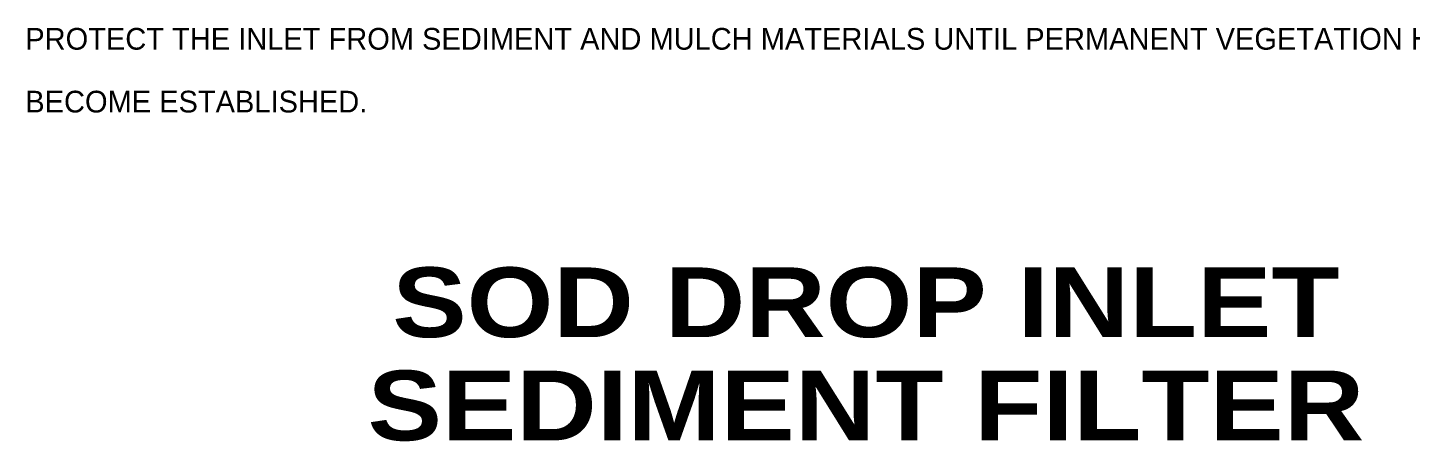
# Paper-space layout 'ESC' of a CAD drawing. Header units: feet, sheet in inches. Extents: x -1.2 to 33.8, y 0.1 to 22.9.
# Drawn here: x 26.845 to 30.417, y 9.114 to 10.182 of the extents above; entities that cross this region are included whole.
import ezdxf
from ezdxf.enums import TextEntityAlignment as Align

# ---------------------------------------------------------------- set-up
doc = ezdxf.new("R2010")
doc.units = ezdxf.units.FT
doc.header["$MEASUREMENT"] = 0
doc.layers.add('TBLK', color=7, linetype='Continuous')
doc.styles.add('LEROY', font='leroy.shx')
doc.styles.add('ROMAND', font='ariblk.ttf')

# ---------------------------------------------------------------- blocks, each defined once
blk = doc.blocks.new('ESC DET')
at = {"layer": 'TBLK', "style": 'LEROY'}
for s, p in [('PROTECT THE INLET FROM SEDIMENT AND MULCH MATERIALS UNTIL PERMANENT VEGETATION HAS ', (28.492, 10.6337)), ('BECOME ESTABLISHED.', (28.492, 10.4716))]:
    blk.add_text(s, height=0.05607, dxfattribs=at).set_placement(p)
at = {"layer": 'TBLK', "style": 'ROMAND'}
for s, p in [('SOD DROP INLET', (30.6632, 9.8916)), ('SEDIMENT FILTER', (30.6632, 9.6252))]:
    blk.add_text(s, height=0.18, dxfattribs=at).set_placement(p, align=Align.CENTER)

psp = doc.layouts.new('ESC')

# ---------------------------------------------------------------- block references
psp.add_blockref('ESC DET', (-1.6527, -0.5087))

doc.saveas('drawing.dxf')
